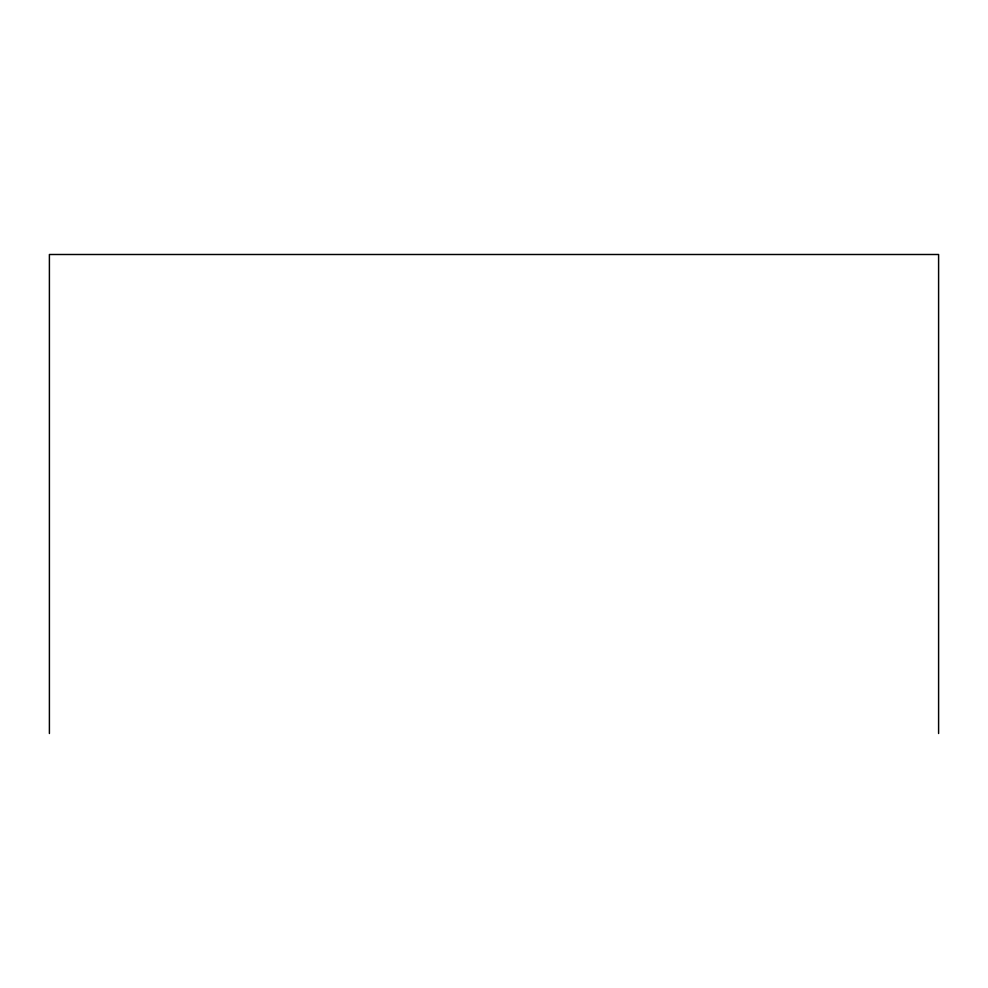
<?xml version="1.0" encoding="UTF-8"?>
<svg xmlns="http://www.w3.org/2000/svg" width="988" height="988" viewBox="0 0 988 988"><rect width="100%" height="100%" fill="white"/><g stroke="black" fill="none" stroke-linecap="round" stroke-linejoin="round"><path stroke-width="1.48" d="M938.6 733.504L938.6 254.496L49.4 254.496L49.4 733.504"/></g></svg>
